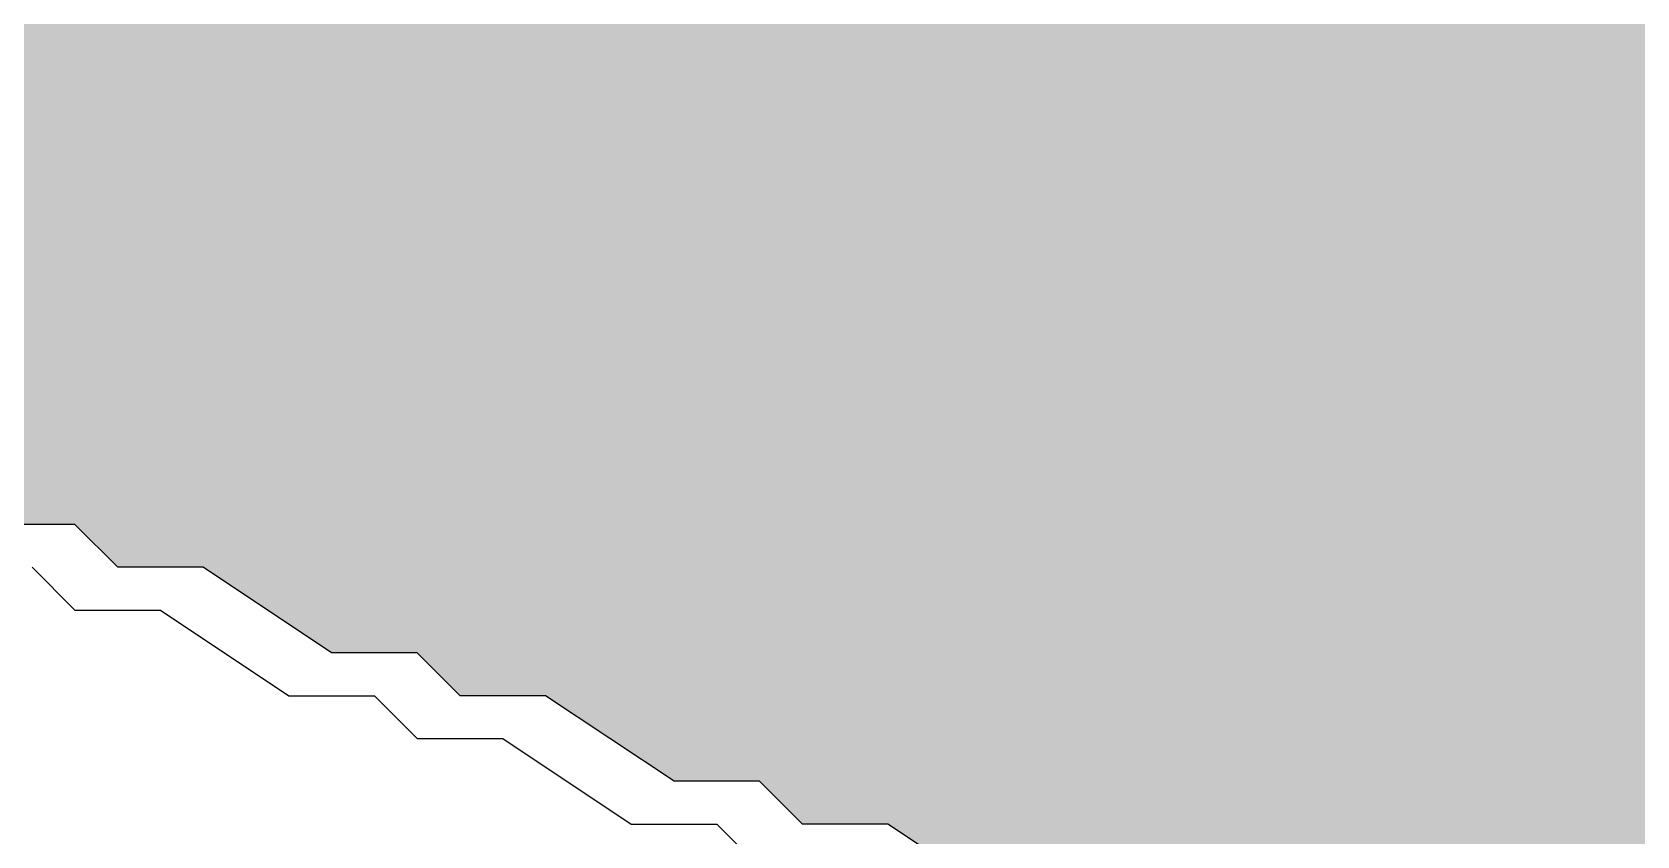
# Model space of a CAD drawing. Header units: millimetres. Extents: x 5 to 252589, y 5 to 415.
# Drawn here: x 24483.333 to 24486.458, y 329.727 to 331.292 of the extents above; entities that cross this region are included whole.
import ezdxf

# ---------------------------------------------------------------- set-up
doc = ezdxf.new("R2010")
doc.units = ezdxf.units.MM
doc.layers.add('HATCH', color=8, linetype='Continuous', lineweight=9)
doc.layers.add('OUTLINE', color=7, linetype='Continuous', lineweight=25)

msp = doc.modelspace()

# ---------------------------------------------------------------- hatches: boundary and pattern name
at = {"layer": 'HATCH', "true_color": 0x627d89}
msp.add_hatch(color=145, dxfattribs=at).paths.add_polyline_path([(24480.75, 331.33333), (24480.83333, 331.33333), (24481, 331.5), (24481.08333, 331.5), (24481.25, 331.66667), (24481.33333, 331.66667), (24481.5, 331.83333), (24481.58333, 331.83333), (24481.75, 332), (24481.83333, 332), (24482, 332.16667), (24482.08333, 332.16667), (24482.25, 332.33333), (24482.33333, 332.33333), (24482.5, 332.5), (24482.58333, 332.5), (24482.75, 332.66667), (24482.83333, 332.66667), (24483, 332.83333), (24483.08333, 332.83333), (24483.25, 333), (24483.33333, 333), (24483.5, 333.16667), (24483.58333, 333.16667), (24483.75, 333.33333), (24483.83333, 333.33333), (24484, 333.5), (24484.08333, 333.5), (24484.25, 333.66667), (24484.33333, 333.66667), (24484.5, 333.83333), (24484.58333, 333.83333), (24484.75, 334), (24484.83333, 334), (24485, 334.16667), (24485.08333, 334.16667), (24485.25, 334.33333), (24485.33333, 334.33333), (24485.5, 334.5), (24485.58333, 334.5), (24485.75, 334.66667), (24485.83333, 334.66667), (24486, 334.83333), (24486.08333, 334.83333), (24486.25, 335), (24486.33333, 335), (24486.5, 335.16667), (24486.58333, 335.16667), (24486.75, 335.33333), (24486.83333, 335.33333), (24487, 335.5), (24487.08333, 335.5), (24487.25, 335.66667), (24487.33333, 335.66667), (24487.5, 335.83333), (24487.58333, 335.83333), (24487.75, 336), (24487.83333, 336), (24488, 336.16667), (24488.08333, 336.16667), (24488.25, 336.33333), (24488.33333, 336.33333), (24488.5, 336.5), (24488.58333, 336.5), (24488.75, 336.66667), (24488.83333, 336.66667), (24489, 336.83333), (24489.08333, 336.83333), (24489.25, 337), (24489.33333, 337), (24489.5, 337.16667), (24489.58333, 337.16667), (24489.75, 337.33333), (24489.83333, 337.33333), (24490, 337.5), (24490.08333, 337.5), (24490.5, 337.83333), (24490.58333, 337.83333), (24490.66667, 337.75), (24490.83333, 337.75), (24490.91667, 337.66667), (24491.08333, 337.66667), (24491.33333, 337.5), (24491.5, 337.5), (24491.58333, 337.41667), (24491.75, 337.41667), (24492, 337.25), (24492.16667, 337.25), (24492.25, 337.16667), (24492.41667, 337.16667), (24492.66667, 337), (24492.83333, 337), (24492.91667, 336.91667), (24493.08333, 336.91667), (24493.33333, 336.75), (24493.5, 336.75), (24493.58333, 336.66667), (24493.75, 336.66667), (24494, 336.5), (24494.16667, 336.5), (24494.25, 336.41667), (24494.41667, 336.41667), (24494.66667, 336.25), (24494.83333, 336.25), (24494.91667, 336.16667), (24495.08333, 336.16667), (24495.33333, 336), (24495.5, 336), (24495.58333, 335.91667), (24495.75, 335.91667), (24496, 335.75), (24496.16667, 335.75), (24496.25, 335.66667), (24496.41667, 335.66667), (24496.66667, 335.5), (24496.83333, 335.5), (24496.91667, 335.41667), (24497.08333, 335.41667), (24497.33333, 335.25), (24497.5, 335.25), (24497.58333, 335.16667), (24497.75, 335.16667), (24498, 335), (24498.16667, 335), (24498.25, 334.91667), (24498.41667, 334.91667), (24498.66667, 334.75), (24498.83333, 334.75), (24498.91667, 334.66667), (24499.08333, 334.66667), (24499.33333, 334.5), (24499.5, 334.5), (24499.58333, 334.41667), (24499.75, 334.41667), (24500, 334.25), (24500.16667, 334.25), (24500.25, 334.16667), (24500.41667, 334.16667), (24500.66667, 334), (24500.83333, 334), (24500.91667, 333.91667), (24501.08333, 333.91667), (24501.33333, 333.75), (24501.5, 333.75), (24491.75, 327.25), (24491.5, 327.25), (24491.41667, 327.33333), (24491.25, 327.33333), (24491, 327.5), (24490.83333, 327.5), (24490.75, 327.58333), (24490.58333, 327.58333), (24490.33333, 327.75), (24490.16667, 327.75), (24490.08333, 327.83333), (24489.91667, 327.83333), (24489.66667, 328), (24489.5, 328), (24489.41667, 328.08333), (24489.25, 328.08333), (24489, 328.25), (24488.83333, 328.25), (24488.75, 328.33333), (24488.58333, 328.33333), (24488.33333, 328.5), (24488.16667, 328.5), (24488.08333, 328.58333), (24487.91667, 328.58333), (24487.66667, 328.75), (24487.5, 328.75), (24487.41667, 328.83333), (24487.25, 328.83333), (24487, 329), (24486.83333, 329), (24486.75, 329.08333), (24486.58333, 329.08333), (24486.33333, 329.25), (24486.16667, 329.25), (24486.08333, 329.33333), (24485.91667, 329.33333), (24485.66667, 329.5), (24485.5, 329.5), (24485.41667, 329.58333), (24485.25, 329.58333), (24485, 329.75), (24484.83333, 329.75), (24484.75, 329.83333), (24484.58333, 329.83333), (24484.33333, 330), (24484.16667, 330), (24484.08333, 330.08333), (24483.91667, 330.08333), (24483.66667, 330.25), (24483.5, 330.25), (24483.41667, 330.33333), (24483.25, 330.33333), (24483, 330.5), (24482.83333, 330.5), (24482.75, 330.58333), (24482.58333, 330.58333), (24482.33333, 330.75), (24482.16667, 330.75), (24482.08333, 330.83333), (24481.91667, 330.83333), (24481.66667, 331), (24481.5, 331), (24481.41667, 331.08333), (24481.25, 331.08333), (24481.16667, 331.16667), (24481.08333, 331.16667), (24481, 331.25), (24480.83333, 331.25)])

# ---------------------------------------------------------------- linework, layer by layer
at = {"layer": 'OUTLINE', "color": 139, "true_color": 0x42544a}
for points in [[(24486.58333, 329.08333), (24486.33333, 329.25), (24486.16667, 329.25), (24486.08333, 329.33333), (24485.91667, 329.33333), (24485.66667, 329.5), (24485.5, 329.5), (24485.41667, 329.58333), (24485.25, 329.58333), (24485, 329.75), (24484.83333, 329.75), (24484.75, 329.83333), (24484.58333, 329.83333), (24484.33333, 330), (24484.16667, 330), (24484.08333, 330.08333), (24483.91667, 330.08333), (24483.66667, 330.25), (24483.5, 330.25), (24483.41667, 330.33333), (24483.25, 330.33333)], [(24483.33333, 330.25), (24483.41667, 330.16667), (24483.58333, 330.16667), (24483.83333, 330), (24484, 330), (24484.08333, 329.91667), (24484.25, 329.91667), (24484.5, 329.75), (24484.66667, 329.75), (24484.75, 329.66667), (24484.91667, 329.66667), (24485.16667, 329.5), (24485.33333, 329.5), (24485.41667, 329.41667), (24485.58333, 329.41667), (24485.83333, 329.25), (24486, 329.25), (24486.08333, 329.16667), (24486.25, 329.16667), (24486.5, 329)]]:
    msp.add_lwpolyline(points, dxfattribs=at)

doc.saveas('drawing.dxf')
